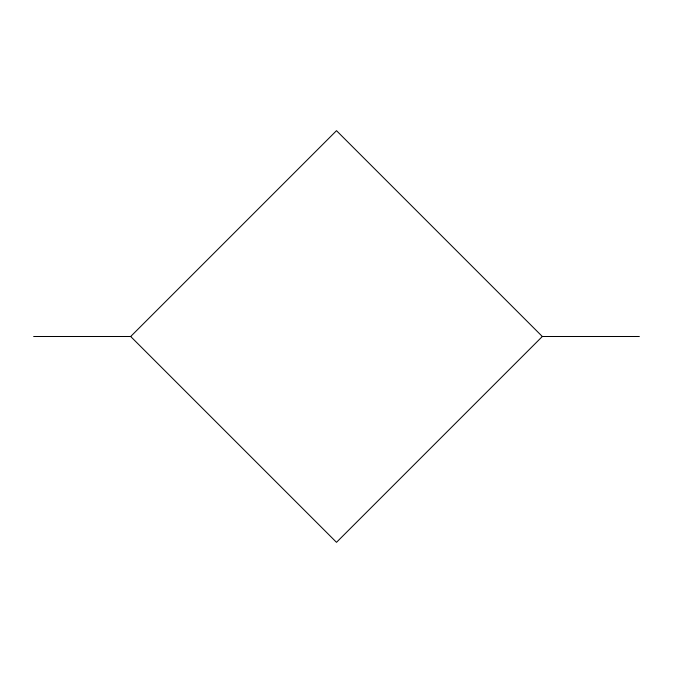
<?xml version="1.0" encoding="UTF-8"?>
<svg xmlns="http://www.w3.org/2000/svg" width="673" height="673" viewBox="0 0 673 673"><rect width="100%" height="100%" fill="white"/><g stroke="black" fill="none" stroke-linecap="round" stroke-linejoin="round"><path stroke-width="1.01" d="M33.65 336.5L130.68 336.5L336.5 130.68L542.32 336.5L639.35 336.5M542.32 336.5L336.5 542.32L130.68 336.5"/></g></svg>
